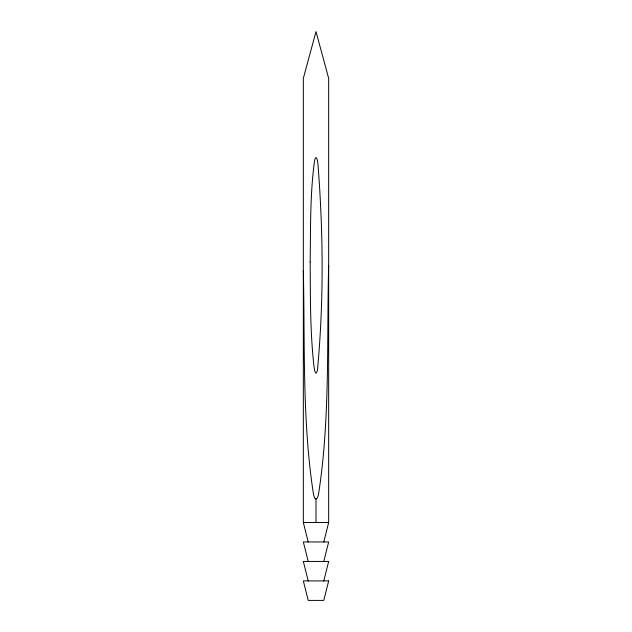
<?xml version="1.0" encoding="UTF-8"?>
<svg xmlns="http://www.w3.org/2000/svg" width="632" height="632" viewBox="0 0 632 632"><rect width="100%" height="100%" fill="white"/><g stroke="black" fill="none" stroke-linecap="round" stroke-linejoin="round"><path stroke-width="0.95" d="M328.656 265.353C326.697 341.659 330.275 418.961 318.465 494.611A27.555 27.508 0 0 1 318.03 496.073L317.912 496.412A10.531 10.515 0 0 1 317.098 498.269L316 499.106L314.989 498.364M323.789 541.964L328.664 522.482L328.664 78.352L316 31.6L303.336 78.352L303.336 522.482L308.211 541.964M323.789 561.437L328.664 541.964L303.336 541.964L308.211 561.437M323.789 580.919L328.664 561.437L303.336 561.437L308.211 580.919M303.336 522.482L328.664 522.482M303.336 270.528C305.019 345.159 302.064 420.651 313.527 494.611A27.555 27.508 0 0 0 313.962 496.073L314.08 496.412A10.159 10.152 0 0 0 314.965 498.379M316 499.106L316 522.482M310.162 261.972C310.438 297.182 310.059 332.55 314.128 367.563A53.854 53.775 0 0 0 314.428 369.278L314.515 369.696A21.662 21.63 0 0 0 314.973 371.584A12.616 12.601 0 0 0 315.092 371.924L316 373.243L316.909 371.924A12.616 12.601 0 0 0 317.082 371.379A22.902 22.863 0 0 0 317.477 369.696C323.908 301.18 323.292 231.723 317.872 163.143A53.854 53.775 0 0 0 317.572 161.429L317.485 161.01A21.662 21.63 0 0 0 317.027 159.122A12.616 12.601 0 0 0 316.909 158.782L316 157.471L315.092 158.782A12.616 12.601 0 0 0 314.918 159.327A22.902 22.863 0 0 0 314.523 161.01C309.972 194.419 310.675 228.318 310.162 261.972M328.664 580.919L323.789 600.4L308.211 600.4L303.336 580.919L328.664 580.919"/></g></svg>
